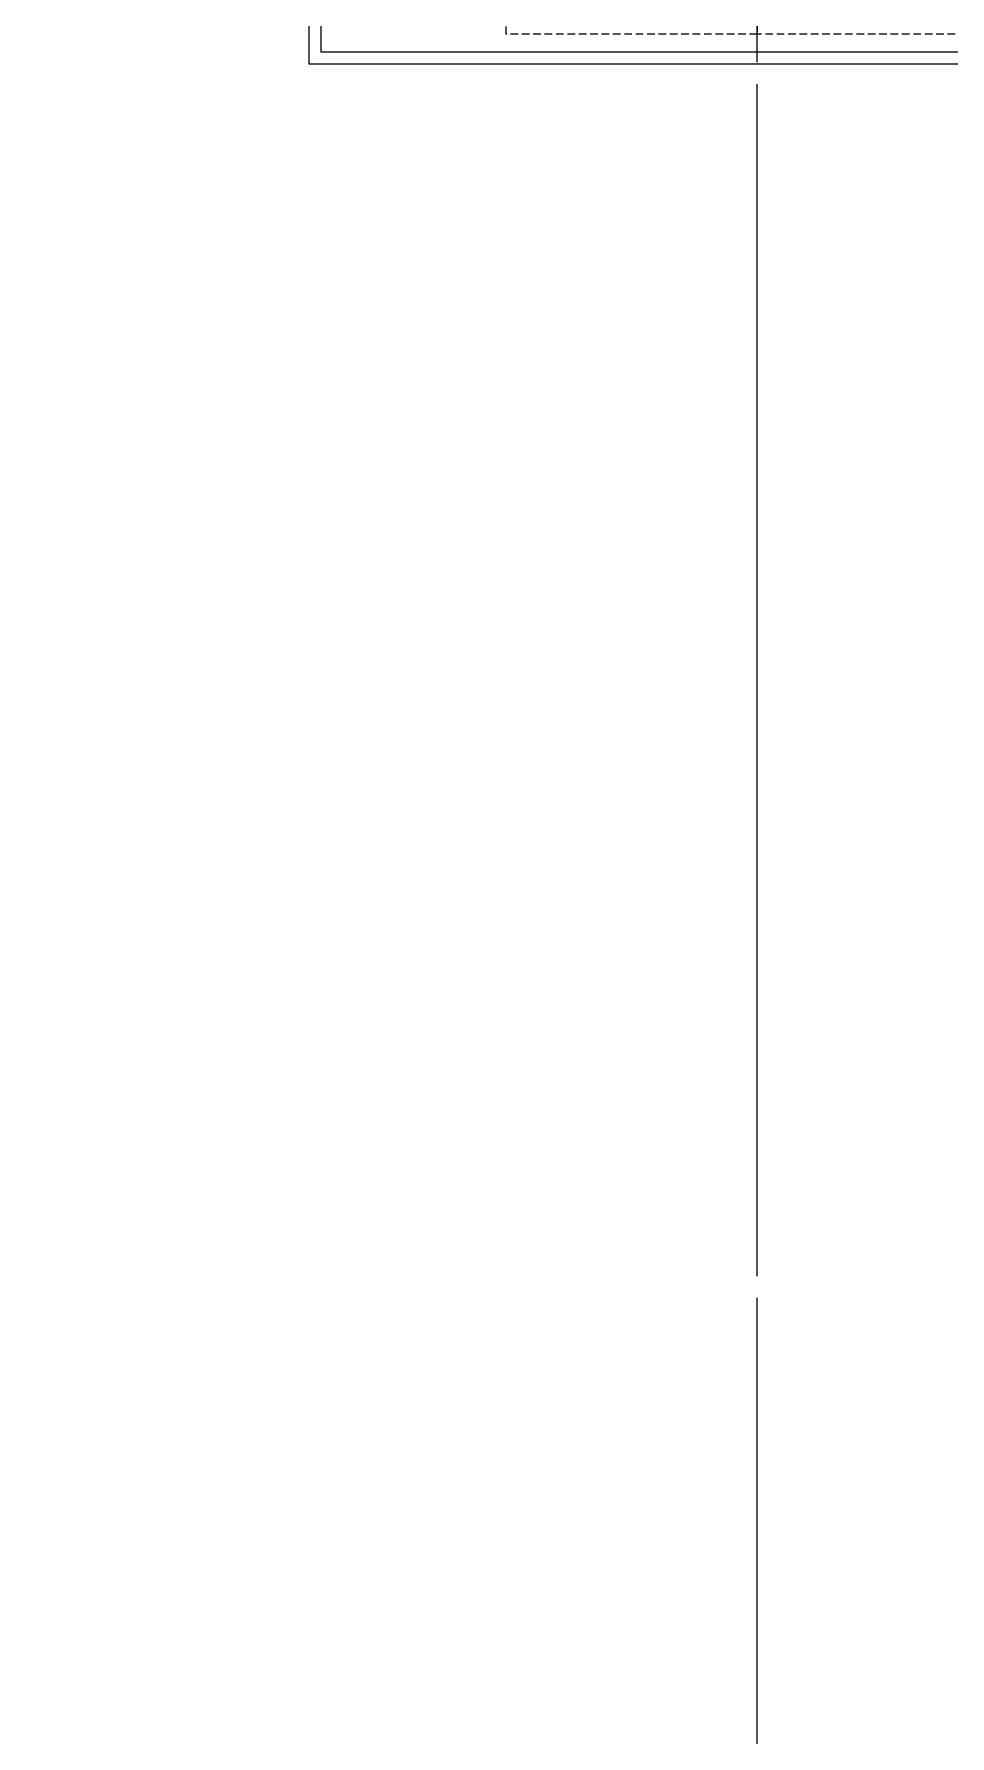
# Model space of a CAD drawing. Header units: millimetres. Extents: x -343543 to 400519, y -115663 to 104219.
# Drawn here: x -304268 to -303502, y 8565 to 9990 of the extents above; entities that cross this region are included whole.
import ezdxf
from ezdxf.xclip import XClip

# ---------------------------------------------------------------- set-up
doc = ezdxf.new("R2010")
doc.units = ezdxf.units.MM
doc.header["$XCLIPFRAME"] = 0
doc.linetypes.add('XREF MAT BANG TUONG XAY$0$CENTER', pattern=[50.8, 31.75, -6.35, 6.35, -6.35])
doc.linetypes.add('XREF MAT BANG TUONG XAY$0$xref_IKIGAI_Cot$0$HIDDEN', pattern=[9.525, 6.35, -3.175])
doc.layers.get('0').update_dxf_attribs({"color": 231, "lineweight": 0})
doc.layers.add('A-SYMBOLS', color=10, linetype='Continuous', lineweight=13)
doc.layers.add('XREF MAT BANG TUONG XAY$0$A-GRID', color=8, linetype='XREF MAT BANG TUONG XAY$0$CENTER', lineweight=15)
doc.layers.add('XREF MAT BANG TUONG XAY$0$A-FNSH', color=8, linetype='Continuous')
doc.layers.add('XREF MAT BANG TUONG XAY$0$xref_IKIGAI_Cot$0$S-HIDD', color=8, linetype='XREF MAT BANG TUONG XAY$0$xref_IKIGAI_Cot$0$HIDDEN')

# ---------------------------------------------------------------- blocks, each defined once
blk = doc.blocks.new('XREF MAT BANG TUONG XAY$0$00.xref_IKIGAI_Truc')
at = {"layer": 'XREF MAT BANG TUONG XAY$0$A-GRID', "color": 8, "ltscale": 20}
blk.add_lwpolyline([(34900, -3895), (34900, 22924.4)], dxfattribs=at)
blk = doc.blocks.new('XREF MAT BANG TUONG XAY$0$xref_IKIGAI_Cot')
at = {"layer": 'XREF MAT BANG TUONG XAY$0$A-GRID', "color": 8, "ltscale": 20}
blk.add_lwpolyline([(34900, -3895), (34900, 22924.4)], dxfattribs=at)
at = {"layer": 'XREF MAT BANG TUONG XAY$0$xref_IKIGAI_Cot$0$S-HIDD', "color": 8}
for points in [[(34900, 9990), (34690, 9990), (34690, 19190), (34900, 19190)], [(34900, 10200), (39790, 10200), (39790, 9990), (34900, 9990)]]:
    blk.add_lwpolyline(points, close=True, dxfattribs=at)
blk = doc.blocks.new('01.Xref _MB T1')
at = {"layer": 'XREF MAT BANG TUONG XAY$0$A-FNSH', "color": 8}
for points in [[(40015.00146, 10215.00021), (38100.00023, 10215.00021), (38100.00023, 10814.87515), (37860.00023, 10815.00334), (37859.99991, 10215.00011), (36710.00043, 10215.00011), (36710.02443, 10815.02783), (36470.00023, 10814.96502), (36470.00008, 10214.99984), (34535.0013, 10214.99984), (34535.0013, 9974.99999), (35825.01179, 9975.00168), (35825.01906, 4469.99998), (34280.0013, 4469.99998)], [(40015.00146, 10225.00021), (38110.00023, 10225.00021), (38110.00023, 10824.86981), (37850.00024, 10825.00868), (37849.99991, 10225.00011), (36720.00083, 10225.00011), (36720.02483, 10825.03045), (36460.00023, 10824.96241), (36460.00008, 10224.99984), (34525.0013, 10224.99984), (34525.0013, 9964.99997), (35815.01181, 9965.00167), (35815.01905, 4479.99998), (34270.0013, 4479.99998)]]:
    blk.add_lwpolyline(points, dxfattribs=at)
at = {"color": 8}
blk.add_blockref('XREF MAT BANG TUONG XAY$0$00.xref_IKIGAI_Truc', (0.00011, 0), dxfattribs=at)
ref = blk.add_blockref('XREF MAT BANG TUONG XAY$0$xref_IKIGAI_Cot', (-0.00927, -0.00001), dxfattribs=at)
XClip(ref).set_block_clipping_path([(-1610.3425959283, -2225.6693134198), (41829.1295208634, 21555.8819575264)])

msp = doc.modelspace()

# ---------------------------------------------------------------- block references
at = {"layer": 'A-SYMBOLS'}
msp.add_blockref('01.Xref _MB T1', (-338563.5, 0), dxfattribs=at)

doc.saveas('drawing.dxf')
